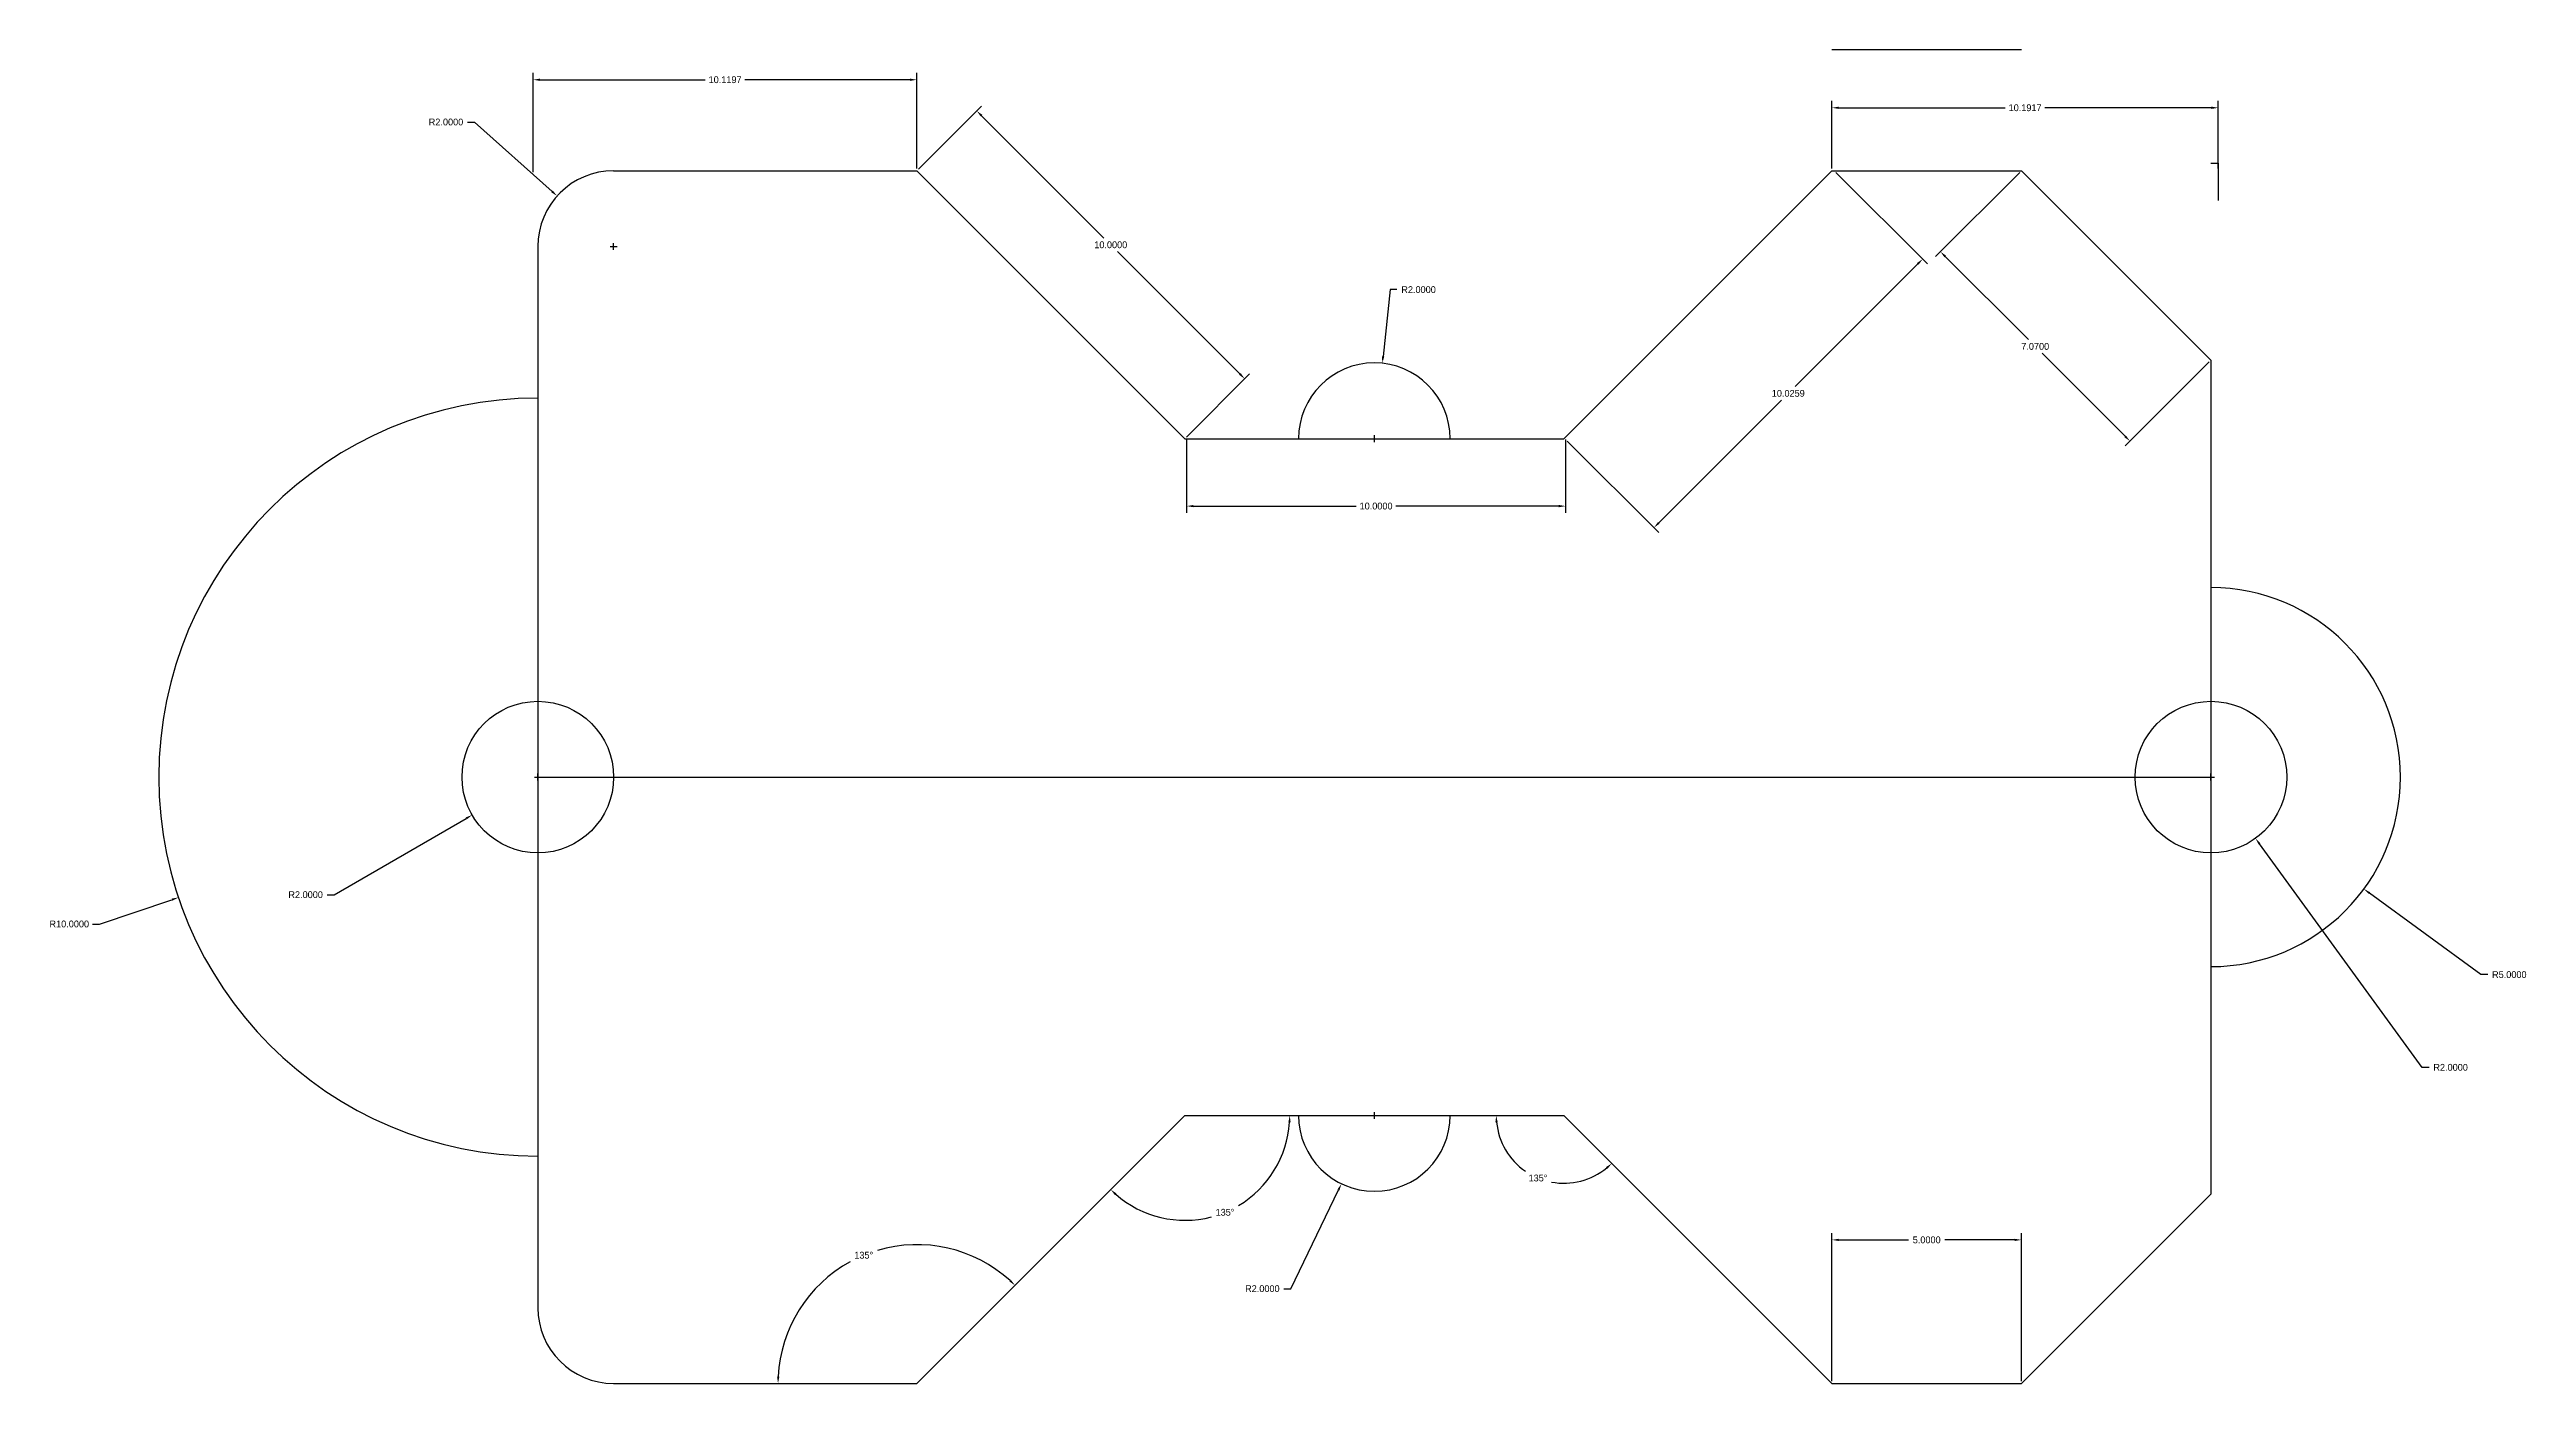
# Model space of a CAD drawing. Header units: inches. Extents: x -93.3 to -28, y -93.5 to -58.3.
import ezdxf

# ---------------------------------------------------------------- set-up
doc = ezdxf.new("R2010")
doc.units = ezdxf.units.IN
doc.header["$MEASUREMENT"] = 0
doc.dimstyles.get("Standard").update_dxf_attribs({"dimtxt": 0.18, "dimasz": 0.18, "dimexe": 0.18, "dimexo": 0.0625, "dimgap": 0.09, "dimtad": 0, "dimtih": 1, "dimtoh": 1, "dimdec": 4, "dimzin": 0, "dimdsep": 46, "dimtxsty": 'Standard', "dimcen": 0.09, "dimadec": 0, "dimazin": 0, "dimtfac": 1, "dimtdec": 4, "dimtofl": 0, "dimtmove": 0, "dimatfit": 3, "dimfxl": 1, "dimtolj": 1, "dimtzin": 0, "dimarcsym": 0})

# ---------------------------------------------------------------- blocks, each defined once
blk = doc.blocks.new('*D2')
at = {"color": 0, "lineweight": -2}
for p, q in [((-80.52, -77.523), (-80.34, -77.523)), ((-80.43, -77.613), (-80.43, -77.433)), ((-85.806, -80.627), (-82.318, -78.613)), ((-85.986, -80.627), (-85.806, -80.627))]:
    blk.add_line(p, q, dxfattribs=at)
at = {"color": 0}
blk.add_solid([(-82.333, -78.587), (-82.303, -78.639), (-82.162, -78.523)], dxfattribs=at)
at = {"layer": 'Defpoints', "color": 0}
for p in [(-80.43, -77.523), (-82.162, -78.523)]:
    blk.add_point(p, dxfattribs=at)
at = {"color": 0, "insert": (-86.556, -80.627), "char_height": 0.18, "attachment_point": 5}
blk.add_mtext('\\A1;R2.0000', dxfattribs=at)
blk = doc.blocks.new('*D3')
at = {"color": 0, "lineweight": -2}
for p, q in [((-80.52, -77.523), (-80.34, -77.523)), ((-80.43, -77.613), (-80.43, -77.433)), ((-91.997, -81.4), (-90.083, -80.758)), ((-92.177, -81.4), (-91.997, -81.4))]:
    blk.add_line(p, q, dxfattribs=at)
at = {"color": 0}
blk.add_solid([(-90.092, -80.73), (-90.073, -80.787), (-89.912, -80.701)], dxfattribs=at)
at = {"layer": 'Defpoints', "color": 0}
for p in [(-80.43, -77.523), (-89.912, -80.701)]:
    blk.add_point(p, dxfattribs=at)
at = {"color": 0, "insert": (-92.792, -81.4), "char_height": 0.18, "attachment_point": 5}
blk.add_mtext('\\A1;R10.0000', dxfattribs=at)
blk = doc.blocks.new('*D4')
at = {"color": 0, "lineweight": -2}
for p, q in [((-36.379, -77.523), (-36.199, -77.523)), ((-36.289, -77.613), (-36.289, -77.433)), ((-30.715, -85.183), (-35.006, -79.286)), ((-30.535, -85.183), (-30.715, -85.183))]:
    blk.add_line(p, q, dxfattribs=at)
at = {"color": 0}
blk.add_solid([(-34.982, -79.268), (-35.03, -79.304), (-35.112, -79.141)], dxfattribs=at)
at = {"layer": 'Defpoints', "color": 0}
for p in [(-36.289, -77.523), (-35.112, -79.141)]:
    blk.add_point(p, dxfattribs=at)
at = {"color": 0, "insert": (-29.965, -85.183), "char_height": 0.18, "attachment_point": 5}
blk.add_mtext('\\A1;R2.0000', dxfattribs=at)
blk = doc.blocks.new('*D5')
at = {"color": 0, "lineweight": -2}
for p, q in [((-36.379, -77.523), (-36.199, -77.523)), ((-36.289, -77.613), (-36.289, -77.433)), ((-29.167, -82.736), (-32.109, -80.583)), ((-28.987, -82.736), (-29.167, -82.736))]:
    blk.add_line(p, q, dxfattribs=at)
at = {"color": 0}
blk.add_solid([(-32.091, -80.559), (-32.127, -80.607), (-32.254, -80.476)], dxfattribs=at)
at = {"layer": 'Defpoints', "color": 0}
for p in [(-36.289, -77.523), (-32.254, -80.476)]:
    blk.add_point(p, dxfattribs=at)
at = {"color": 0, "insert": (-28.417, -82.736), "char_height": 0.18, "attachment_point": 5}
blk.add_mtext('\\A1;R5.0000', dxfattribs=at)
blk = doc.blocks.new('*D6')
at = {"color": 0, "lineweight": -2}
for p, q in [((-58.449, -86.452), (-58.269, -86.452)), ((-58.359, -86.542), (-58.359, -86.362)), ((-60.565, -91.023), (-59.307, -88.416)), ((-60.745, -91.023), (-60.565, -91.023))]:
    blk.add_line(p, q, dxfattribs=at)
at = {"color": 0}
blk.add_solid([(-59.334, -88.403), (-59.28, -88.429), (-59.229, -88.254)], dxfattribs=at)
at = {"layer": 'Defpoints', "color": 0}
for p in [(-58.359, -86.452), (-59.229, -88.254)]:
    blk.add_point(p, dxfattribs=at)
at = {"color": 0, "insert": (-61.315, -91.023), "char_height": 0.18, "attachment_point": 5}
blk.add_mtext('\\A1;R2.0000', dxfattribs=at)
blk = doc.blocks.new('*D7')
at = {"color": 0, "lineweight": -2}
for start, end in [(47.81618, 106.5224), (118.74921, 177.18382)]:
    blk.add_arc((-70.43, -93.523), 3.663, start, end, dxfattribs=at)
at = {"color": 0}
for points in [[(-67.95, -90.788), (-67.992, -90.831), (-67.84, -90.934)], [(-74.058, -93.344), (-74.118, -93.343), (-74.093, -93.523)]]:
    blk.add_solid(points, dxfattribs=at)
at = {"layer": 'Defpoints', "color": 0}
for p in [(-63.359, -86.452), (-70.43, -89.861), (-78.43, -93.523), (-70.43, -93.523), (-70.43, -93.523)]:
    blk.add_point(p, dxfattribs=at)
at = {"color": 0, "insert": (-71.832, -90.14), "char_height": 0.18, "attachment_point": 5}
blk.add_mtext('\\A1;135°', dxfattribs=at)
blk = doc.blocks.new('*D8')
at = {"color": 0, "lineweight": -2}
for start, end in [(300.81738, 356.27082), (228.72918, 284.62748)]:
    blk.add_arc((-63.359, -86.452), 2.766, start, end, dxfattribs=at)
at = {"color": 0}
for points in [[(-60.629, -86.631), (-60.569, -86.633), (-60.593, -86.452)], [(-65.204, -88.553), (-65.163, -88.509), (-65.315, -88.408)]]:
    blk.add_solid(points, dxfattribs=at)
at = {"layer": 'Defpoints', "color": 0}
for p in [(-63.359, -86.452), (-63.359, -86.452), (-53.359, -86.452), (-63.359, -89.218), (-70.43, -93.523)]:
    blk.add_point(p, dxfattribs=at)
at = {"color": 0, "insert": (-62.301, -89.008), "char_height": 0.18, "attachment_point": 5}
blk.add_mtext('\\A1;135°', dxfattribs=at)
blk = doc.blocks.new('*D10')
at = {"color": 0, "lineweight": -2}
for p, q in [((-82.283, -60.239), (-82.103, -60.239)), ((-82.103, -60.239), (-80.055, -62.07)), ((-78.52, -63.523), (-78.34, -63.523)), ((-78.43, -63.613), (-78.43, -63.433))]:
    blk.add_line(p, q, dxfattribs=at)
at = {"color": 0}
blk.add_solid([(-80.035, -62.048), (-80.075, -62.093), (-79.921, -62.19)], dxfattribs=at)
at = {"layer": 'Defpoints', "color": 0}
for p in [(-79.921, -62.19), (-78.43, -63.523)]:
    blk.add_point(p, dxfattribs=at)
at = {"color": 0, "insert": (-82.853, -60.239), "char_height": 0.18, "attachment_point": 5}
blk.add_mtext('\\A1;R2.0000', dxfattribs=at)
blk = doc.blocks.new('*D11')
at = {"color": 0, "lineweight": -2}
for p, q in [((-80.55, -61.565), (-80.55, -58.943)), ((-80.37, -59.123), (-76.015, -59.123)), ((-70.61, -59.123), (-74.965, -59.123)), ((-70.43, -61.461), (-70.43, -58.943))]:
    blk.add_line(p, q, dxfattribs=at)
at = {"color": 0}
for points in [[(-80.37, -59.093), (-80.37, -59.153), (-80.55, -59.123)], [(-70.61, -59.093), (-70.61, -59.153), (-70.43, -59.123)]]:
    blk.add_solid(points, dxfattribs=at)
at = {"layer": 'Defpoints', "color": 0}
for p in [(-80.55, -59.123), (-80.55, -61.628), (-70.43, -61.523)]:
    blk.add_point(p, dxfattribs=at)
at = {"color": 0, "insert": (-75.49, -59.123), "char_height": 0.18, "attachment_point": 5}
blk.add_mtext('\\A1;10.1197', dxfattribs=at)
blk = doc.blocks.new('*D12')
at = {"color": 0, "lineweight": -2}
for p, q in [((-70.386, -61.479), (-68.723, -59.816)), ((-68.723, -60.071), (-65.495, -63.299)), ((-61.907, -66.887), (-65.135, -63.659)), ((-63.315, -68.55), (-61.652, -66.887))]:
    blk.add_line(p, q, dxfattribs=at)
at = {"color": 0}
for points in [[(-68.702, -60.05), (-68.745, -60.092), (-68.851, -59.944)], [(-61.886, -66.866), (-61.928, -66.909), (-61.78, -67.015)]]:
    blk.add_solid(points, dxfattribs=at)
at = {"layer": 'Defpoints', "color": 0}
for p in [(-70.43, -61.523), (-61.78, -67.015), (-63.359, -68.594)]:
    blk.add_point(p, dxfattribs=at)
at = {"color": 0, "insert": (-65.315, -63.479), "char_height": 0.18, "attachment_point": 5}
blk.add_mtext('\\A1;10.0000', dxfattribs=at)
blk = doc.blocks.new('*D13')
at = {"color": 0, "lineweight": -2}
for p, q in [((-63.315, -68.613), (-63.315, -70.553)), ((-53.315, -68.613), (-53.315, -70.553)), ((-63.135, -70.373), (-58.84, -70.373)), ((-53.495, -70.373), (-57.79, -70.373))]:
    blk.add_line(p, q, dxfattribs=at)
at = {"color": 0}
for points in [[(-63.135, -70.343), (-63.135, -70.403), (-63.315, -70.373)], [(-53.495, -70.343), (-53.495, -70.403), (-53.315, -70.373)]]:
    blk.add_solid(points, dxfattribs=at)
at = {"layer": 'Defpoints', "color": 0}
for p in [(-63.315, -68.55), (-53.315, -68.55), (-53.315, -70.373)]:
    blk.add_point(p, dxfattribs=at)
at = {"color": 0, "insert": (-58.315, -70.373), "char_height": 0.18, "attachment_point": 5}
blk.add_mtext('\\A1;10.0000', dxfattribs=at)
blk = doc.blocks.new('*D14')
at = {"color": 0, "lineweight": -2}
for p, q in [((-57.944, -64.662), (-58.13, -66.427)), ((-57.764, -64.662), (-57.944, -64.662)), ((-58.449, -68.594), (-58.269, -68.594)), ((-58.359, -68.684), (-58.359, -68.504))]:
    blk.add_line(p, q, dxfattribs=at)
at = {"color": 0}
blk.add_solid([(-58.16, -66.423), (-58.1, -66.43), (-58.149, -66.606)], dxfattribs=at)
at = {"layer": 'Defpoints', "color": 0}
for p in [(-58.149, -66.606), (-58.359, -68.594)]:
    blk.add_point(p, dxfattribs=at)
at = {"color": 0, "insert": (-57.194, -64.662), "char_height": 0.18, "attachment_point": 5}
blk.add_mtext('\\A1;R2.0000', dxfattribs=at)
blk = doc.blocks.new('*D15')
at = {"color": 0, "lineweight": -2}
for p, q in [((-46.181, -61.568), (-43.768, -63.981)), ((-44.022, -63.981), (-47.26, -67.219)), ((-50.857, -70.816), (-47.62, -67.579)), ((-53.271, -68.657), (-50.857, -71.071))]:
    blk.add_line(p, q, dxfattribs=at)
at = {"color": 0}
for points in [[(-44.044, -63.96), (-44.001, -64.003), (-43.895, -63.854)], [(-50.878, -70.795), (-50.836, -70.837), (-50.984, -70.943)]]:
    blk.add_solid(points, dxfattribs=at)
at = {"layer": 'Defpoints', "color": 0}
for p in [(-46.226, -61.523), (-43.895, -63.854), (-53.315, -68.613)]:
    blk.add_point(p, dxfattribs=at)
at = {"color": 0, "insert": (-47.44, -67.399), "char_height": 0.18, "attachment_point": 5}
blk.add_mtext('\\A1;10.0259', dxfattribs=at)
blk = doc.blocks.new('*D16')
at = {"color": 0, "lineweight": -2}
for p, q in [((-41.332, -61.568), (-43.552, -63.787)), ((-43.298, -63.787), (-41.105, -65.98)), ((-38.553, -68.532), (-40.745, -66.34)), ((-36.333, -66.567), (-38.553, -68.787))]:
    blk.add_line(p, q, dxfattribs=at)
at = {"color": 0}
for points in [[(-43.276, -63.766), (-43.319, -63.809), (-43.425, -63.66)], [(-38.532, -68.511), (-38.574, -68.553), (-38.426, -68.659)]]:
    blk.add_solid(points, dxfattribs=at)
at = {"layer": 'Defpoints', "color": 0}
for p in [(-41.288, -61.523), (-36.289, -66.523), (-38.426, -68.659)]:
    blk.add_point(p, dxfattribs=at)
at = {"color": 0, "insert": (-40.925, -66.16), "char_height": 0.18, "attachment_point": 5}
blk.add_mtext('\\A1;7.0700', dxfattribs=at)
blk = doc.blocks.new('*D17')
at = {"color": 0, "lineweight": -2}
for p, q in [((-46.288, -61.461), (-46.288, -59.683)), ((-46.108, -59.863), (-41.717, -59.863)), ((-36.276, -59.863), (-40.667, -59.863)), ((-36.096, -61.461), (-36.096, -59.683))]:
    blk.add_line(p, q, dxfattribs=at)
at = {"color": 0}
for points in [[(-46.108, -59.833), (-46.108, -59.893), (-46.288, -59.863)], [(-36.276, -59.833), (-36.276, -59.893), (-36.096, -59.863)]]:
    blk.add_solid(points, dxfattribs=at)
at = {"layer": 'Defpoints', "color": 0}
for p in [(-36.096, -59.863), (-46.288, -61.523), (-36.096, -61.523)]:
    blk.add_point(p, dxfattribs=at)
at = {"color": 0, "insert": (-41.192, -59.863), "char_height": 0.18, "attachment_point": 5}
blk.add_mtext('\\A1;10.1917', dxfattribs=at)
blk = doc.blocks.new('*D18')
at = {"color": 0, "lineweight": -2}
for p, q in [((-46.288, -93.461), (-46.288, -89.555)), ((-46.108, -89.735), (-44.268, -89.735)), ((-41.468, -89.735), (-43.308, -89.735)), ((-41.288, -93.461), (-41.288, -89.555))]:
    blk.add_line(p, q, dxfattribs=at)
at = {"color": 0}
for points in [[(-46.108, -89.705), (-46.108, -89.765), (-46.288, -89.735)], [(-41.468, -89.705), (-41.468, -89.765), (-41.288, -89.735)]]:
    blk.add_solid(points, dxfattribs=at)
at = {"layer": 'Defpoints', "color": 0}
for p in [(-41.288, -89.735), (-46.288, -93.523), (-41.288, -93.523)]:
    blk.add_point(p, dxfattribs=at)
at = {"color": 0, "insert": (-43.788, -89.735), "char_height": 0.18, "attachment_point": 5}
blk.add_mtext('\\A1;5.0000', dxfattribs=at)
blk = doc.blocks.new('*D21')
at = {"color": 0, "lineweight": -2}
for start, end in [(185.77308, 235.40268), (259.55741, 309.22692)]:
    blk.add_arc((-53.359, -86.452), 1.787, start, end, dxfattribs=at)
at = {"color": 0}
for points in [[(-55.167, -86.634), (-55.107, -86.631), (-55.146, -86.452)], [(-52.249, -87.815), (-52.209, -87.859), (-52.095, -87.716)]]:
    blk.add_solid(points, dxfattribs=at)
at = {"layer": 'Defpoints', "color": 0}
for p in [(-63.359, -86.452), (-53.359, -86.452), (-53.359, -86.452), (-54.623, -87.716), (-46.288, -93.523)]:
    blk.add_point(p, dxfattribs=at)
at = {"color": 0, "insert": (-54.043, -88.103), "char_height": 0.18, "attachment_point": 5}
blk.add_mtext('\\A1;135°', dxfattribs=at)

msp = doc.modelspace()

# ---------------------------------------------------------------- linework, layer by layer
for p, q in [((-46.28815, -58.32582), (-41.28815, -58.32582)), ((-36.2889, -61.32275), (-36.09647, -61.32275)), ((-36.09647, -61.32275), (-36.09647, -62.31038)), ((-78.43028, -61.5234), (-70.43028, -61.5234)), ((-70.43028, -61.5234), (-63.35922, -68.59447)), ((-53.35922, -68.59447), (-46.28815, -61.5234)), ((-46.28815, -61.5234), (-41.28815, -61.5234)), ((-41.28815, -61.5234), (-36.2889, -66.52265)), ((-80.43028, -63.5234), (-80.43028, -91.5234)), ((-36.2889, -66.52265), (-36.2889, -88.17969)), ((-63.35922, -68.59447), (-53.35922, -68.59447)), ((-80.43028, -77.5234), (-36.2889, -77.5234)), ((-70.43028, -93.5234), (-63.35922, -86.45233)), ((-63.35922, -86.45233), (-53.35922, -86.45233)), ((-53.35922, -86.45233), (-46.28815, -93.5234)), ((-36.2889, -88.17969), (-36.2889, -88.52416)), ((-41.28815, -93.5234), (-36.2889, -88.52416)), ((-78.43028, -93.5234), (-70.43028, -93.5234)), ((-46.28815, -93.5234), (-41.28815, -93.5234))]:
    msp.add_line(p, q)
for centre in [(-80.43028, -77.5234), (-36.2889, -77.5234)]:
    msp.add_circle(centre, 2)
for centre, radius, start, end in [((-78.43028, -63.5234), 2, 90, 180), ((-58.35922, -68.59447), 2, 0, 180), ((-80.43028, -77.5234), 10, 90, 270), ((-36.2889, -77.5234), 5, 270, 90), ((-58.35922, -86.45233), 2, 180, 0), ((-78.43028, -91.5234), 2, 180, 270)]:
    msp.add_arc(centre, radius, start, end)

# ---------------------------------------------------------------- dimensions: what is measured, and where the dimension line sits
for base, p1, p2, picture, middle in [((-80.55002, -59.12254), (-70.43028, -61.5234), (-80.55002, -61.62771), '*D11', (-75.49015, -59.12254)), ((-36.09647, -59.86277), (-46.28815, -61.5234), (-36.09647, -61.5234), '*D17', (-41.19231, -59.86277)), ((-53.31502, -70.37298), (-63.31502, -68.55027), (-53.31502, -68.55027), '*D13', (-58.31502, -70.37298)), ((-41.28815, -89.73519), (-46.28815, -93.5234), (-41.28815, -93.5234), '*D18', (-43.78815, -89.73519))]:
    dim = msp.add_linear_dim(base=base, p1=p1, p2=p2, dimstyle='Standard')
    dim.commit()
    dim.dimension.update_dxf_attribs({"geometry": picture, "text_midpoint": middle})
for p1, p2, distance, picture, middle in [((-70.43028, -61.5234), (-63.35922, -68.59447), 2.23403, '*D12', (-65.31505, -63.47923)), ((-53.31502, -68.61277), (-46.22565, -61.5234), -3.29601, '*D15', (-47.4397, -67.39872)), ((-41.28815, -61.5234), (-36.2889, -66.52265), -3.02166, '*D16', (-40.92516, -66.15966))]:
    dim = msp.add_aligned_dim(p1=p1, p2=p2, distance=distance, dimstyle='Standard')
    dim.commit()
    dim.dimension.update_dxf_attribs({"geometry": picture, "text_midpoint": middle})
for center, mpoint, picture, middle in [((-78.43028, -63.5234), (-79.92109, -62.19017), '*D10', (-82.85286, -60.239)), ((-58.35922, -68.59447), (-58.14905, -66.60554), '*D14', (-57.19366, -64.66188)), ((-80.43028, -77.5234), (-89.91196, -80.70111), '*D3', (-92.79176, -81.39982)), ((-80.43028, -77.5234), (-82.1624, -78.52329), '*D2', (-86.5565, -80.62689)), ((-36.2889, -77.5234), (-35.11212, -79.14055), '*D4', (-29.96483, -85.18333)), ((-36.2889, -77.5234), (-32.25412, -80.47645), '*D5', (-28.41727, -82.73572)), ((-58.35922, -86.45233), (-59.22852, -88.25353), '*D6', (-61.31535, -91.02341))]:
    dim = msp.add_radius_dim(center=center, mpoint=mpoint, dimstyle='Standard')
    dim.commit()
    dim.dimension.update_dxf_attribs({"geometry": picture, "text_midpoint": middle, "dimtype": 164})
for base, line1, line2, picture, middle in [((-70.43028, -89.86089), ((-70.43028, -93.5234), (-63.35922, -86.45233)), ((-78.43028, -93.5234), (-70.43028, -93.5234)), '*D7', (-71.83187, -90.13968)), ((-63.35922, -89.21837), ((-63.35922, -86.45233), (-53.35922, -86.45233)), ((-70.43028, -93.5234), (-63.35922, -86.45233)), '*D8', (-62.3007, -89.00782)), ((-54.62295, -87.71607), ((-53.35922, -86.45233), (-46.28815, -93.5234)), ((-63.35922, -86.45233), (-53.35922, -86.45233)), '*D21', (-54.04315, -88.10348))]:
    dim = msp.add_angular_dim_2l(base=base, line1=line1, line2=line2, dimstyle='Standard')
    dim.commit()
    dim.dimension.update_dxf_attribs({"geometry": picture, "text_midpoint": middle})

doc.saveas('drawing.dxf')
